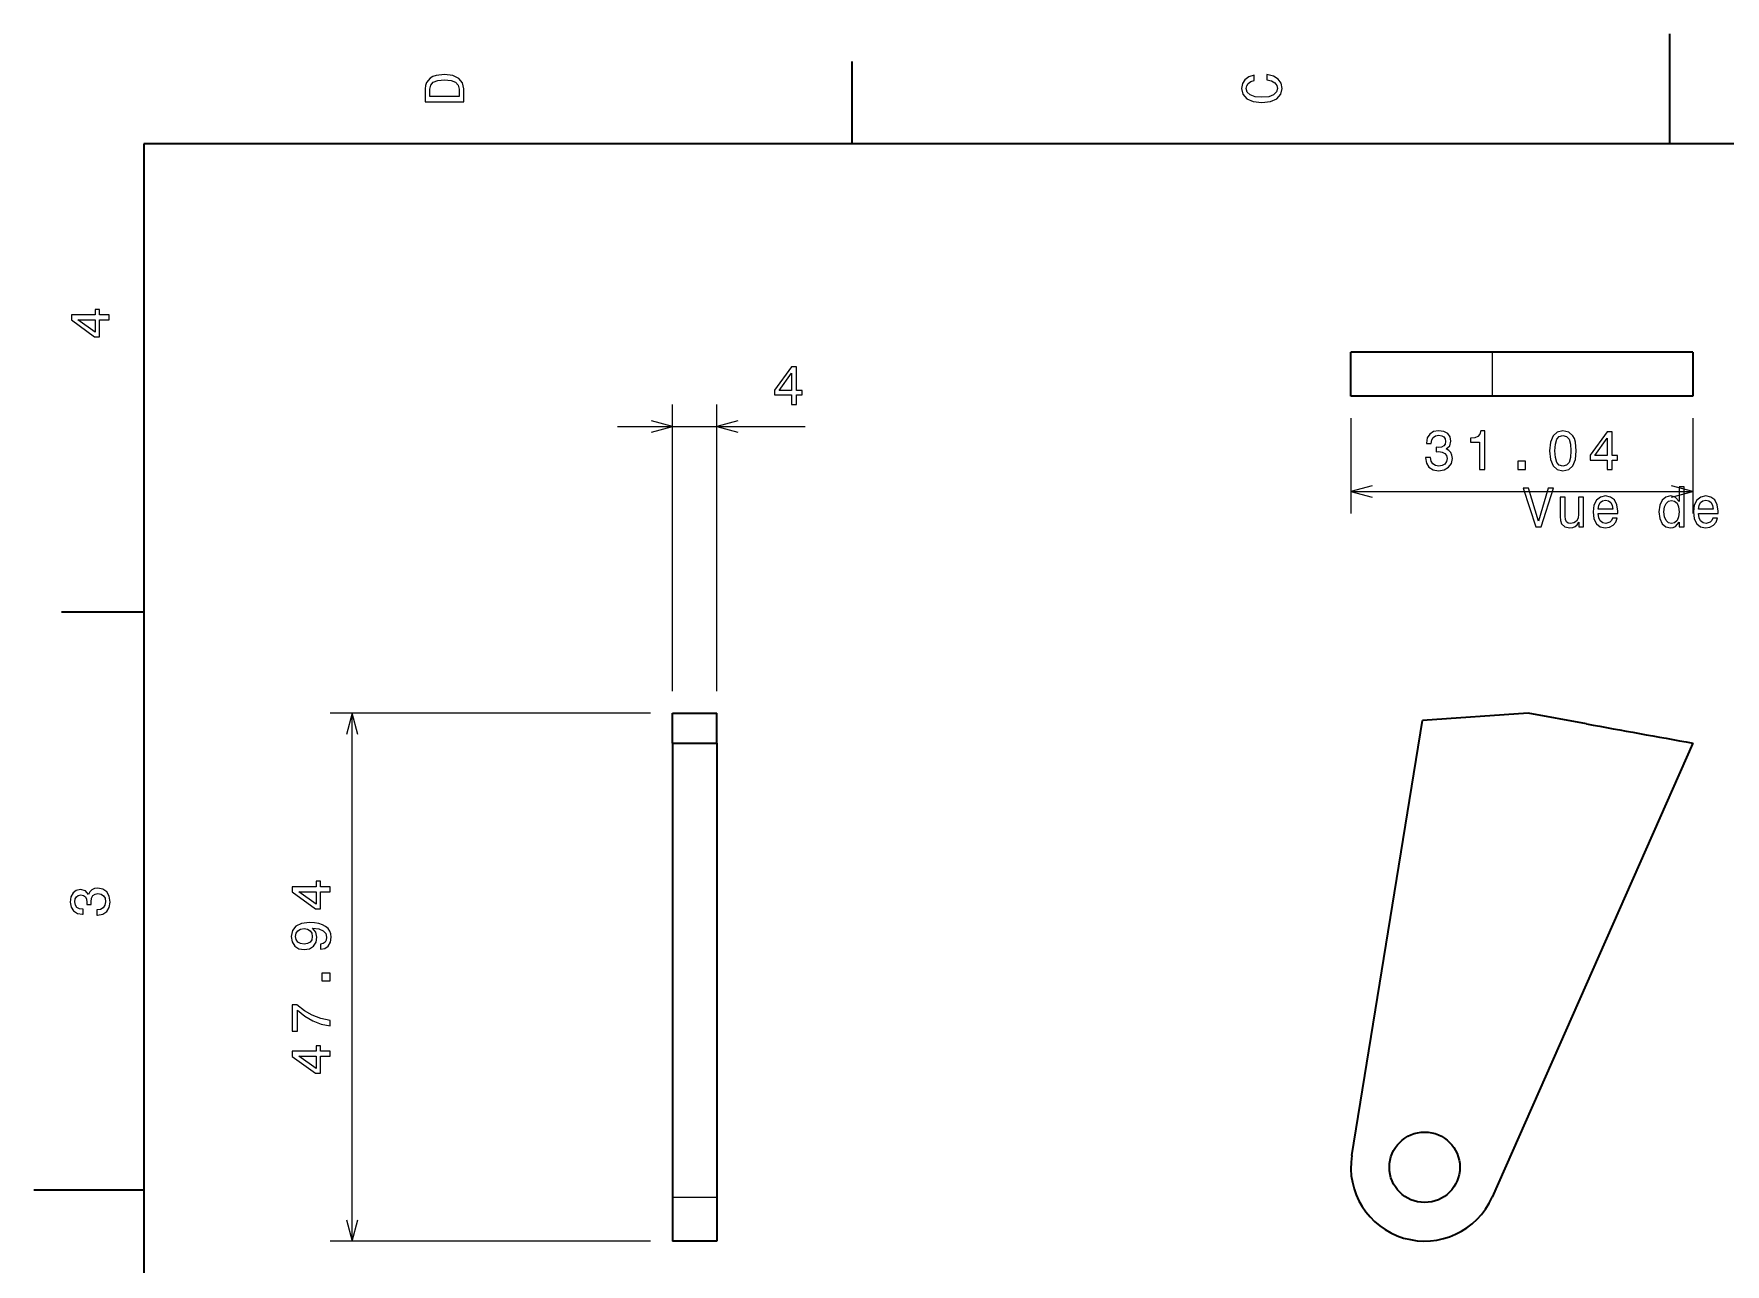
# Model space of a CAD drawing. Extents: x 0 to 297, y 0 to 210.
# Drawn here: x 0 to 153.5, y 98.3 to 210 of the extents above; entities that cross this region are included whole.
import ezdxf

# ---------------------------------------------------------------- set-up
doc = ezdxf.new("R2010")
doc.units = 0

msp = doc.modelspace()

# ---------------------------------------------------------------- linework, layer by layer
at = {"color": 7, "lineweight": 35, "ltscale": 0.25}
for p, q in [((148.5, 200), (148.5, 210)), ((10, 105), (0, 105))]:
    msp.add_line(p, q, dxfattribs=at)
at = {"color": 7, "lineweight": 35, "ltscale": 0.1875}
for p, q in [((74.300003, 200), (74.300003, 207.5)), ((10, 157.5), (2.5, 157.5))]:
    msp.add_line(p, q, dxfattribs=at)
at = {"color": 7, "lineweight": 35}
for p, q in [((287, 200), (10, 200)), ((10, 200), (10, 10)), ((119.644447, 108.158173), (126.065598, 147.649445)), ((57.990128, 145.595856), (57.990128, 104.375893)), ((61.990128, 145.595856), (61.990128, 104.375893)), ((150.592636, 145.595856), (132.386398, 104.375893))]:
    msp.add_line(p, q, dxfattribs=at)
at = {"color": 7, "lineweight": 35, "ltscale": 0.32072}
for p, q in [((132.386398, 181.087616), (119.557602, 181.087616)), ((132.386398, 177.087616), (119.557602, 177.087616))]:
    msp.add_line(p, q, dxfattribs=at)
at = {"color": 7, "lineweight": 35, "ltscale": 0.1}
for p, q in [((119.557602, 177.087616), (119.557602, 181.087616)), ((150.592636, 181.087616), (150.592636, 177.087616)), ((57.990128, 148.320053), (61.990128, 148.320053)), ((57.990128, 145.595856), (61.990128, 145.595856)), ((61.990128, 100.382896), (57.990128, 100.382896))]:
    msp.add_line(p, q, dxfattribs=at)
at = {"color": 7, "lineweight": 35, "ltscale": 0.455156}
for p, q in [((150.592636, 181.087616), (132.386398, 181.087616)), ((150.592636, 177.087616), (132.386398, 177.087616))]:
    msp.add_line(p, q, dxfattribs=at)
at = {"color": 7, "lineweight": 13, "ltscale": 0.1}
for p, q in [((132.386398, 181.087616), (132.386398, 177.087616)), ((57.990128, 104.375893), (61.990128, 104.375893))]:
    msp.add_line(p, q, dxfattribs=at)
at = {"color": 7, "lineweight": 13}
for p, q in [((57.990128, 150.320053), (57.990128, 176.344559)), ((61.990128, 150.320053), (61.990128, 176.344559)), ((119.557602, 168.431458), (150.592636, 168.431458)), ((55.990128, 148.320053), (26.888716, 148.320053)), ((28.888716, 100.382896), (28.888716, 148.320053)), ((55.990128, 100.382896), (26.888716, 100.382896))]:
    msp.add_line(p, q, dxfattribs=at)
at = {"color": 7, "lineweight": 13, "ltscale": 0.216404}
for p, q in [((119.557602, 175.087616), (119.557602, 166.431458)), ((150.592636, 175.087616), (150.592636, 166.431458))]:
    msp.add_line(p, q, dxfattribs=at)
at = {"color": 7, "lineweight": 13, "ltscale": 0.425901}
msp.add_line((52.990128, 174.344559), (70.026154, 174.344559), dxfattribs=at)
at = {"color": 7, "lineweight": 35, "ltscale": 0.024321}
for p, q in [((57.990128, 147.347198), (57.990128, 148.320053)), ((61.990128, 147.347198), (61.990128, 148.320053))]:
    msp.add_line(p, q, dxfattribs=at)
at = {"color": 7, "lineweight": 35, "ltscale": 0.240014}
msp.add_line((135.6427, 148.320053), (126.065598, 147.649445), dxfattribs=at)
at = {"color": 7, "lineweight": 35, "ltscale": 0.134847}
msp.add_line((140.948105, 147.347198), (135.6427, 148.320053), dxfattribs=at)
at = {"color": 7, "lineweight": 35, "ltscale": 0.043784}
for p, q in [((57.990128, 145.595856), (57.990128, 147.347198)), ((61.990128, 145.595856), (61.990128, 147.347198))]:
    msp.add_line(p, q, dxfattribs=at)
at = {"color": 7, "lineweight": 35, "ltscale": 0.099825}
for p, q in [((57.990128, 104.375893), (57.990128, 100.382896)), ((61.990128, 104.375893), (61.990128, 100.382896))]:
    msp.add_line(p, q, dxfattribs=at)
at = {"color": 7, "lineweight": 13}
for points in [[(35.533215, 204.994965), (35.533215, 203.829971), (39.033215, 203.829971), (39.033215, 204.994965), (38.922264, 205.544678), (38.584366, 205.953171), (38.034657, 206.205338), (37.283215, 206.296112), (36.516644, 206.215424), (36.21405, 206.114563), (35.971977, 205.973343), (35.644165, 205.56485), (35.563473, 205.297562)], [(35.951801, 204.959656), (36.027451, 205.342941), (36.259438, 205.605194), (36.672985, 205.761536), (37.283215, 205.811966), (37.873272, 205.756485), (38.286816, 205.600143), (38.533936, 205.332855), (38.614628, 204.959656), (38.614628, 204.298996), (35.951801, 204.298996)], [(111.93206, 205.817017), (112.35569, 205.716141), (112.658287, 205.549713), (112.844887, 205.317734), (112.905403, 205.045395), (112.814629, 204.71759), (112.54229, 204.460388), (112.098488, 204.28891), (111.483215, 204.233429), (110.872986, 204.28891), (110.424141, 204.455338), (110.151802, 204.71254), (110.055984, 205.045395), (110.106415, 205.287476), (110.247627, 205.494247), (110.474571, 205.655624), (110.787247, 205.766571), (110.787247, 206.245682), (110.308144, 206.094391), (109.94503, 205.832138), (109.718086, 205.474075), (109.637398, 205.045395), (109.763474, 204.510818), (110.116501, 204.10231), (110.696472, 203.840057), (111.483215, 203.749283), (112.269958, 203.840057), (112.84993, 204.10231), (113.208, 204.510818), (113.329041, 205.045395), (113.233215, 205.51442), (112.965927, 205.892654), (112.527161, 206.159943), (111.93206, 206.301163)], [(6.833213, 184.02739), (6.833213, 184.481277), (5.965778, 184.481277), (5.965778, 184.98056), (5.56232, 184.98056), (5.56232, 184.481277), (3.408862, 184.481277), (3.408862, 184.022339), (5.521974, 182.489197), (5.965778, 182.489197), (5.965778, 184.02739)], [(5.56232, 182.912827), (3.993876, 184.02739), (5.56232, 184.02739)], [(68.785515, 176.344559), (69.23941, 176.344559), (69.23941, 177.21199), (69.738686, 177.21199), (69.738686, 177.615448), (69.23941, 177.615448), (69.23941, 179.768921), (68.780472, 179.768921), (67.24733, 177.655792), (67.24733, 177.21199), (68.785515, 177.21199)], [(67.670959, 177.615448), (68.785515, 179.183899), (68.785515, 177.615448)], [(126.332176, 171.530884), (126.332176, 171.495575), (126.412872, 171.011429), (126.649902, 170.648315), (127.023102, 170.416321), (127.517334, 170.330597), (128.041824, 170.416321), (128.435196, 170.638229), (128.687363, 170.991257), (128.778137, 171.445145), (128.737793, 171.742691), (128.626846, 171.984772), (128.445282, 172.171371), (128.203217, 172.307541), (128.531021, 172.579865), (128.647018, 173.01358), (128.571365, 173.406952), (128.354507, 173.704514), (128.00148, 173.891113), (127.517334, 173.956665), (127.063446, 173.875977), (126.715462, 173.654083), (126.488518, 173.301056), (126.412872, 172.832031), (126.412872, 172.796722), (126.861717, 172.796722), (126.902061, 173.119492), (127.033188, 173.351486), (127.245003, 173.492691), (127.542549, 173.543121), (127.804802, 173.502777), (127.996445, 173.396881), (128.112442, 173.225403), (128.157822, 172.993408), (128.112442, 172.746292), (127.991402, 172.579865), (127.779587, 172.479004), (127.492119, 172.448746), (127.295433, 172.453796), (127.295433, 172.055374), (127.542549, 172.06546), (127.860275, 172.020081), (128.097305, 171.899033), (128.23851, 171.702347), (128.288956, 171.445145), (128.233475, 171.152634), (128.087219, 170.935776), (127.855232, 170.799606), (127.547592, 170.754227), (127.229874, 170.804657), (126.997887, 170.955948), (126.851631, 171.198029), (126.796158, 171.530884)], [(131.248322, 170.431458), (131.707245, 170.431458), (131.707245, 173.956665), (131.364304, 173.956665), (131.273529, 173.649033), (131.09198, 173.442261), (130.814606, 173.321228), (130.43132, 173.280884), (130.43132, 172.922806), (131.248322, 172.922806)], [(137.595718, 172.141113), (137.671371, 171.349319), (137.908401, 170.784485), (138.286652, 170.441544), (138.811142, 170.330597), (139.330597, 170.441544), (139.708832, 170.784485), (139.940826, 171.349319), (140.021515, 172.141113), (139.940826, 172.927856), (139.845001, 173.24054), (139.708832, 173.497742), (139.330597, 173.840683), (138.811142, 173.956665), (138.286652, 173.840683), (137.908401, 173.492691), (137.671371, 172.927856)], [(138.079865, 172.141113), (138.120224, 172.751343), (138.246292, 173.190094), (138.473251, 173.447311), (138.811142, 173.538086), (139.143997, 173.447311), (139.370941, 173.190094), (139.497025, 172.751343), (139.537369, 172.141113), (139.497025, 171.525833), (139.370941, 171.087067), (139.143997, 170.829865), (138.811142, 170.744141), (138.473251, 170.829865), (138.246292, 171.087067), (138.120224, 171.525833)], [(142.824539, 170.431458), (143.278427, 170.431458), (143.278427, 171.298889), (143.77771, 171.298889), (143.77771, 171.702347), (143.278427, 171.702347), (143.278427, 173.855804), (142.819504, 173.855804), (141.286362, 171.742691), (141.286362, 171.298889), (142.824539, 171.298889)], [(141.709991, 171.702347), (142.824539, 173.270798), (142.824539, 171.702347)], [(134.727142, 170.431458), (135.423096, 170.431458), (135.423096, 171.182892), (134.727142, 171.182892)], [(137.470657, 168.736038), (136.593124, 165.755478), (135.690399, 168.736038), (135.211288, 168.736038), (136.340973, 165.230988), (136.845291, 165.230988), (137.949753, 168.736038)], [(140.673096, 167.939194), (140.229294, 167.939194), (140.229294, 166.375793), (140.178864, 166.012695), (140.032608, 165.750443), (139.805664, 165.58905), (139.508118, 165.53862), (139.271088, 165.578964), (139.119781, 165.700012), (139.034058, 165.906784), (139.013885, 166.19928), (139.013885, 167.939194), (138.570068, 167.939194), (138.570068, 166.158936), (138.585205, 165.800873), (138.68103, 165.503326), (138.973541, 165.230988), (139.442551, 165.135162), (139.694717, 165.170471), (139.911575, 165.261246), (140.098175, 165.417587), (140.249466, 165.644531), (140.249466, 165.230988), (140.673096, 165.230988)], [(142.009552, 166.456497), (143.784775, 166.456497), (143.78981, 166.663269), (143.709122, 167.24324), (143.487228, 167.676956), (143.134201, 167.939194), (142.665176, 168.035019), (142.206238, 167.934158), (141.85321, 167.651733), (141.626266, 167.19281), (141.545578, 166.587616), (141.621231, 165.9673), (141.848175, 165.513412), (142.196152, 165.230988), (142.650055, 165.135162), (143.043427, 165.200729), (143.36618, 165.372192), (143.60321, 165.644531), (143.73938, 166.007645), (143.300629, 166.007645), (143.209839, 165.805908), (143.07872, 165.654617), (142.705521, 165.533585), (142.41806, 165.58905), (142.201202, 165.765564), (142.059982, 166.05304), (142.009552, 166.44136)], [(142.009552, 166.829697), (142.065033, 167.177673), (142.201202, 167.434875), (142.407974, 167.591217), (142.680313, 167.646698), (142.947601, 167.591217), (143.154373, 167.434875), (143.280457, 167.177673), (143.325836, 166.829697)], [(149.357544, 165.649582), (149.357544, 165.230988), (149.801346, 165.230988), (149.801346, 168.85202), (149.362579, 168.85202), (149.362579, 167.52565), (149.024689, 167.908936), (148.817917, 167.999725), (148.580887, 168.035019), (148.152206, 167.934158), (147.819351, 167.651733), (147.602493, 167.197845), (147.526855, 166.587616), (147.602493, 165.977386), (147.819351, 165.518448), (148.152206, 165.230988), (148.580887, 165.135162), (148.817917, 165.170471), (149.029724, 165.261246)], [(148.656525, 167.636612), (148.949036, 167.56601), (149.170944, 167.369324), (149.302063, 167.041504), (149.352493, 166.587616), (149.302063, 166.128677), (149.170944, 165.800873), (148.949036, 165.599136), (148.656525, 165.533585), (148.37915, 165.599136), (148.167343, 165.800873), (148.026123, 166.133728), (147.980743, 166.587616), (148.026123, 167.036469), (148.167343, 167.364273), (148.37915, 167.56601)], [(151.11763, 166.456497), (152.892838, 166.456497), (152.897888, 166.663269), (152.8172, 167.24324), (152.595291, 167.676956), (152.242264, 167.939194), (151.773254, 168.035019), (151.314316, 167.934158), (150.961288, 167.651733), (150.734344, 167.19281), (150.653656, 166.587616), (150.729294, 165.9673), (150.956238, 165.513412), (151.30423, 165.230988), (151.758118, 165.135162), (152.151489, 165.200729), (152.474258, 165.372192), (152.711288, 165.644531), (152.847458, 166.007645), (152.408691, 166.007645), (152.317917, 165.805908), (152.186798, 165.654617), (151.813599, 165.533585), (151.526123, 165.58905), (151.309265, 165.765564), (151.16806, 166.05304), (151.11763, 166.44136)], [(151.11763, 166.829697), (151.173096, 167.177673), (151.309265, 167.434875), (151.516037, 167.591217), (151.788376, 167.646698), (152.055664, 167.591217), (152.262436, 167.434875), (152.388519, 167.177673), (152.433914, 166.829697)], [(5.73379, 129.979111), (5.769093, 129.979111), (6.253242, 130.059799), (6.616354, 130.296829), (6.848343, 130.670029), (6.934078, 131.164276), (6.848343, 131.688766), (6.626441, 132.082138), (6.273415, 132.334305), (5.819525, 132.425079), (5.521974, 132.384735), (5.279899, 132.273788), (5.0933, 132.092224), (4.957133, 131.850143), (4.684798, 132.177963), (4.251081, 132.293961), (3.857709, 132.218307), (3.560158, 132.00145), (3.373559, 131.648422), (3.307997, 131.164276), (3.388689, 130.710388), (3.610591, 130.362396), (3.963617, 130.135452), (4.432637, 130.059799), (4.46794, 130.059799), (4.46794, 130.508652), (4.145173, 130.548996), (3.913184, 130.680115), (3.771974, 130.891937), (3.721542, 131.189484), (3.761888, 131.451736), (3.867795, 131.643372), (4.039265, 131.759369), (4.271254, 131.804764), (4.518372, 131.759369), (4.684798, 131.638336), (4.785663, 131.426514), (4.815922, 131.139053), (4.810879, 130.942368), (5.209294, 130.942368), (5.199208, 131.189484), (5.244596, 131.507217), (5.365634, 131.744247), (5.56232, 131.885452), (5.819525, 131.935883), (6.112032, 131.880417), (6.328891, 131.734161), (6.465058, 131.502167), (6.510447, 131.194534), (6.460014, 130.876801), (6.308718, 130.644821), (6.066643, 130.498566), (5.73379, 130.443085)], [(26.888716, 132.100891), (26.888716, 132.554779), (26.02128, 132.554779), (26.02128, 133.054062), (25.617823, 133.054062), (25.617823, 132.554779), (23.464365, 132.554779), (23.464365, 132.095856), (25.577477, 130.562714), (26.02128, 130.562714), (26.02128, 132.100891)], [(25.617823, 130.986343), (24.049379, 132.100891), (25.617823, 132.100891)], [(26.02128, 126.877121), (26.419695, 126.952766), (26.727333, 127.169624), (26.918976, 127.512566), (26.98958, 127.966461), (26.954277, 128.264008), (26.863499, 128.531296), (26.707159, 128.75824), (26.485258, 128.94989), (26.20788, 129.101181), (25.864941, 129.212128), (25.471569, 129.277695), (25.017679, 129.302917), (24.306583, 129.217178), (23.78713, 128.970062), (23.474451, 128.576691), (23.363499, 128.037064), (23.454277, 127.542824), (23.696352, 127.169624), (24.069551, 126.927551), (24.538572, 126.846863), (25.022722, 126.927551), (25.390877, 127.164581), (25.622866, 127.517609), (25.698515, 127.966461), (25.602694, 128.440521), (25.310186, 128.798584), (25.869984, 128.717896), (26.268398, 128.556519), (26.50543, 128.309402), (26.581079, 127.971497), (26.545776, 127.709251), (26.434826, 127.517609), (26.258312, 127.391525), (26.02128, 127.341095)], [(24.533529, 127.336052), (24.220848, 127.38649), (23.97373, 127.527695), (23.81739, 127.749596), (23.761915, 128.037064), (23.81739, 128.33461), (23.97373, 128.561554), (24.215805, 128.702774), (24.528484, 128.75824), (24.846209, 128.702774), (25.083241, 128.561554), (25.229494, 128.329575), (25.279926, 128.021927), (25.229494, 127.744553), (25.083241, 127.527695), (24.851252, 127.38649)], [(26.888716, 124.003487), (26.888716, 124.699455), (26.137276, 124.699455), (26.137276, 124.003487)], [(26.888716, 119.914436), (26.888716, 120.423805), (26.056583, 120.590233), (25.279926, 120.882736), (24.558744, 121.29628), (23.882952, 121.835907), (23.464365, 121.835907), (23.464365, 119.435333), (23.923298, 119.435333), (23.923298, 121.351761), (24.604134, 120.797005), (25.315229, 120.378418), (26.071712, 120.085907)], [(26.888716, 117.156799), (26.888716, 117.610695), (26.02128, 117.610695), (26.02128, 118.10997), (25.617823, 118.10997), (25.617823, 117.610695), (23.464365, 117.610695), (23.464365, 117.151756), (25.577477, 115.618622), (26.02128, 115.618622), (26.02128, 117.156799)], [(25.617823, 116.042252), (24.049379, 117.156799), (25.617823, 117.156799)]]:
    msp.add_lwpolyline(points, close=True, dxfattribs=at)
for points in [[(56.058277, 173.82692), (57.990128, 174.344559), (56.058277, 174.862198)], [(63.921978, 174.862198), (61.990128, 174.344559), (63.921978, 173.82692)], [(121.489449, 168.949097), (119.557602, 168.431458), (121.489449, 167.913818)], [(148.660782, 167.913818), (150.592636, 168.431458), (148.660782, 168.949097)], [(29.406353, 146.388199), (28.888716, 148.320053), (28.371077, 146.388199)], [(28.371077, 102.314743), (28.888716, 100.382896), (29.406353, 102.314743)]]:
    msp.add_lwpolyline(points, dxfattribs=at)
at = {"color": 7, "lineweight": 35}
msp.add_circle((126.257599, 107.082893), 3.2, dxfattribs=at)
for centre, radius, start, end in [((932.066284, 4476.577637), 4400.920505, 259.644106, 259.771721), ((126.257599, 107.082893), 6.7, 170.764715, 336.169673)]:
    msp.add_arc(centre, radius, start, end, dxfattribs=at)

doc.saveas('drawing.dxf')
